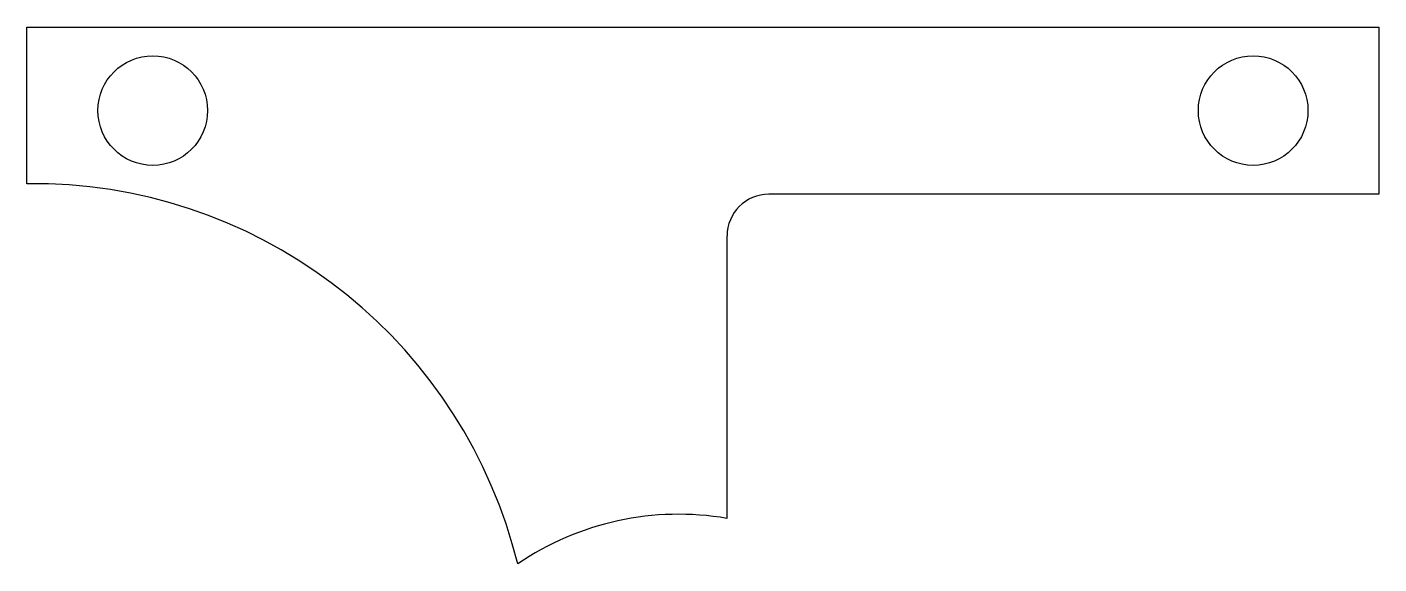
# Model space of a CAD drawing. Header units: millimetres. Extents: x -221 to -92, y 148 to 199.
import ezdxf

# ---------------------------------------------------------------- set-up
doc = ezdxf.new("R2010")
doc.units = ezdxf.units.MM

msp = doc.modelspace()

# ---------------------------------------------------------------- linework, layer by layer
at = {"color": 7, "linetype": 'Continuous', "lineweight": 25}
for p, q in [((-221.19, 199.22), (-92.19, 199.22)), ((-221.19, 184.28), (-221.19, 199.22)), ((-92.19, 199.22), (-92.19, 183.29)), ((-219.15, 184.28), (-221.19, 184.28)), ((-92.19, 183.29), (-150.41, 183.29)), ((-154.4, 179.3), (-154.4, 152.36))]:
    msp.add_line(p, q, dxfattribs=at)
for centre in [(-209.19, 191.26), (-104.19, 191.26)]:
    msp.add_circle(centre, 5.23, dxfattribs=at)
for centre, radius, start, end in [((-220.7, 136.59), 47.72, 13.8471, 88.1373), ((-150.41, 179.3), 3.98, 90, 180), ((-159.01, 125.48), 27.27, 80.2678, 124.2768)]:
    msp.add_arc(centre, radius, start, end, dxfattribs=at)

doc.saveas('drawing.dxf')
